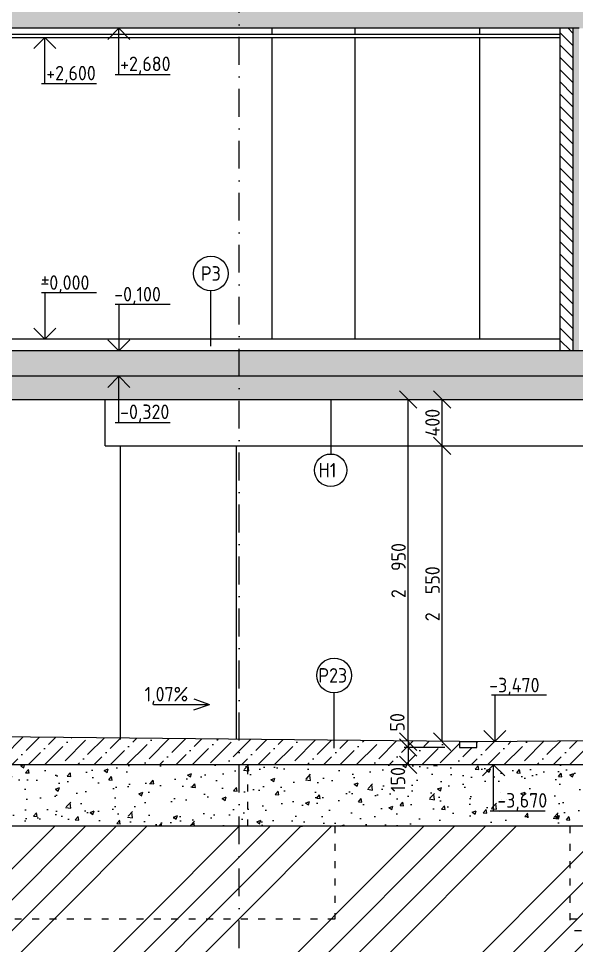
# Model space of a CAD drawing. Extents: x 3792242 to 5145247, y -1546315 to -1031918.
# Drawn here: x 3845676 to 3850485, y -1506987 to -1498996 of the extents above; entities that cross this region are included whole.
import ezdxf

# ---------------------------------------------------------------- set-up
doc = ezdxf.new("R2010")
doc.units = 0
doc.header["$MEASUREMENT"] = 0
doc.linetypes.add('ACAD_ISO03W100', pattern=[30, 12, -18])
doc.linetypes.add('BODKOCIARKOVANA_3', pattern=[5.6, 3, -1.3, 0, -1.3])
doc.layers.get('0').update_dxf_attribs({"linetype": 'CONTINUOUS'})
doc.layers.get('Defpoints').update_dxf_attribs({"color": 61, "linetype": 'CONTINUOUS'})
for name, color, linetype in [('KÓTY', 4, 'CONTINUOUS'), ('MÚRY', 1, 'CONTINUOUS'), ('OKNÁ', 143, 'CONTINUOUS'), ('osi', 253, 'CONTINUOUS'), ('TENKÁ', 7, 'CONTINUOUS'), ('tzb', 153, 'CONTINUOUS'), ('ŠRAFY', 82, 'CONTINUOUS'), ('šrafy-múry', 8, 'CONTINUOUS')]:
    doc.layers.add(name, color=color, linetype=linetype)
doc.styles.add('STYLE1', font='isocp.shx')
doc.dimstyles.new('STANDARD-50', dxfattribs={"dimtxt": 125, "dimasz": 150, "dimexe": 10, "dimexo": 200, "dimgap": 20, "dimtad": 1, "dimdsep": 46, "dimlunit": 6, "dimtxsty": 'STYLE1', "dimblk1": 'OBLIQUE', "dimblk2": 'OBLIQUE', "dimsah": 1, "dimcen": 2.5, "dimse1": 1, "dimse2": 1, "dimadec": 0, "dimazin": 0, "dimtfac": 1, "dimtmove": 1, "dimatfit": 3, "dimldrblk": 'OBLIQUE', "dimfxl": 1, "dimtolj": 1, "dimtzin": 0, "dimarcsym": 0})
pattern_1 = [(45, (42813.2, 0), (-795.49513, 795.49513), []), (45, (43078.4, 0), (-795.49513, 795.49513), []), (45, (43343.5, 0), (-795.49513, 795.49513), []), (45, (43608.7, 0), (-795.49513, 795.49513), [])]

# ---------------------------------------------------------------- blocks, each defined once
blk = doc.blocks.new('_OBLIQUE')
at = {"color": 0, "linetype": 'ByBlock'}
blk.add_line((-0.5, -0.5), (0.5, 0.5), dxfattribs=at)
blk = doc.blocks.new('*D39665')
at = {"layer": 'Defpoints', "color": 0}
for p in [(3849295.7, -1505230.3), (3849034.2, -1505280.3), (3849295.7, -1505280.3)]:
    blk.add_point(p, dxfattribs=at)
at = {"layer": 'KÓTY', "color": 0, "lineweight": -2, "ltscale": 0.25}
blk.add_line((3849034.2, -1505230.3), (3849034.2, -1505280.3), dxfattribs=at)
at = {"layer": 'KÓTY', "color": 0, "linetype": 'ByBlock', "lineweight": -2, "xscale": 150, "yscale": 150, "zscale": 150}
for p, rotation in [((3849034.2, -1505230.3), 90), ((3849034.2, -1505280.3), 270)]:
    blk.add_blockref('_OBLIQUE', p, dxfattribs=dict(at, rotation=rotation))
at = {"layer": 'KÓTY', "color": 0, "insert": (3848941.2, -1505063.5), "char_height": 125, "attachment_point": 5, "rotation": 90, "style": 'STYLE1'}
blk.add_mtext('\\A1;50', dxfattribs=at)
blk = doc.blocks.new('*D39666')
at = {"layer": 'Defpoints', "color": 0}
for p in [(3849295.7, -1505280.3), (3849034.2, -1505430.3), (3849295.7, -1505430.3)]:
    blk.add_point(p, dxfattribs=at)
at = {"layer": 'KÓTY', "color": 0, "lineweight": -2, "ltscale": 0.25}
blk.add_line((3849034.2, -1505280.3), (3849034.2, -1505430.3), dxfattribs=at)
at = {"layer": 'KÓTY', "color": 0, "linetype": 'ByBlock', "lineweight": -2, "xscale": 150, "yscale": 150, "zscale": 150}
for p, rotation in [((3849034.2, -1505280.3), 90), ((3849034.2, -1505430.3), 270)]:
    blk.add_blockref('_OBLIQUE', p, dxfattribs=dict(at, rotation=rotation))
at = {"layer": 'KÓTY', "color": 0, "insert": (3848946.7, -1505556.5), "char_height": 125, "attachment_point": 5, "rotation": 90, "style": 'STYLE1'}
blk.add_mtext('\\A1;150', dxfattribs=at)
blk = doc.blocks.new('*D39667')
at = {"layer": 'Defpoints', "color": 0}
for p in [(3849034.2, -1502280.3), (3849675.2, -1502280.3), (3849675.2, -1505230.3)]:
    blk.add_point(p, dxfattribs=at)
at = {"layer": 'KÓTY', "color": 0, "lineweight": -2, "ltscale": 0.25}
blk.add_line((3849034.2, -1505230.3), (3849034.2, -1502280.3), dxfattribs=at)
at = {"layer": 'KÓTY', "color": 0, "linetype": 'ByBlock', "lineweight": -2, "xscale": 150, "yscale": 150, "zscale": 150}
for p, rotation in [((3849034.2, -1502280.3), 90), ((3849034.2, -1505230.3), 270)]:
    blk.add_blockref('_OBLIQUE', p, dxfattribs=dict(at, rotation=rotation))
at = {"layer": 'KÓTY', "color": 0, "insert": (3848951.7, -1503755.3), "char_height": 125, "attachment_point": 5, "rotation": 90, "style": 'STYLE1'}
blk.add_mtext('\\A1;2ﾠ950', dxfattribs=at)
blk = doc.blocks.new('*D39668')
at = {"layer": 'Defpoints', "color": 0}
for p in [(3848309.2, -1502680.3), (3849326.7, -1502680.3), (3848309.2, -1505230.3)]:
    blk.add_point(p, dxfattribs=at)
at = {"layer": 'KÓTY', "color": 0, "lineweight": -2, "ltscale": 0.25}
blk.add_line((3849326.7, -1505230.3), (3849326.7, -1502680.3), dxfattribs=at)
at = {"layer": 'KÓTY', "color": 0, "linetype": 'ByBlock', "lineweight": -2, "xscale": 150, "yscale": 150, "zscale": 150}
for p, rotation in [((3849326.7, -1502680.3), 90), ((3849326.7, -1505230.3), 270)]:
    blk.add_blockref('_OBLIQUE', p, dxfattribs=dict(at, rotation=rotation))
at = {"layer": 'KÓTY', "color": 0, "insert": (3849244.2, -1503955.3), "char_height": 125, "attachment_point": 5, "rotation": 90, "style": 'STYLE1'}
blk.add_mtext('\\A1;2ﾠ550', dxfattribs=at)
blk = doc.blocks.new('*D39669')
at = {"layer": 'Defpoints', "color": 0}
for p in [(3849326.7, -1502280.3), (3849326.7, -1502280.3), (3849326.7, -1502680.3)]:
    blk.add_point(p, dxfattribs=at)
at = {"layer": 'KÓTY', "color": 0, "lineweight": -2, "ltscale": 0.25}
blk.add_line((3849326.7, -1502680.3), (3849326.7, -1502280.3), dxfattribs=at)
at = {"layer": 'KÓTY', "color": 0, "linetype": 'ByBlock', "lineweight": -2, "xscale": 150, "yscale": 150, "zscale": 150}
for p, rotation in [((3849326.7, -1502280.3), 90), ((3849326.7, -1502680.3), 270)]:
    blk.add_blockref('_OBLIQUE', p, dxfattribs=dict(at, rotation=rotation))
at = {"layer": 'KÓTY', "color": 0, "insert": (3849244.2, -1502480.3), "char_height": 125, "attachment_point": 5, "rotation": 90, "style": 'STYLE1'}
blk.add_mtext('\\A1;400', dxfattribs=at)

msp = doc.modelspace()

# ---------------------------------------------------------------- hatches: boundary and pattern name
at = {"layer": 'ŠRAFY', "ltscale": 0.25}
h = msp.add_hatch(dxfattribs=at)
h.set_pattern_fill('ANSI31', color=256, scale=600, angle=90, style=0)
h.set_pattern_definition([(135, (-2862099.99, 223662.926), (-53.0330086, -53.0330086), [])])
h.paths.add_polyline_path([(3850457.693, -1501860.27), (3850457.693, -1501760.27), (3850457.693, -1499080.27), (3850342.693, -1499080.27), (3850342.693, -1501760.27), (3850342.693, -1501860.27)])
at = {"layer": 'ŠRAFY'}
h = msp.add_hatch(dxfattribs=at)
h.set_pattern_fill('DOTS', color=256, scale=250, angle=90)
h.set_pattern_definition([(90, (-90771.307, 27883.5), (-15.625, 7.8125), [0, -15.625])])
h.paths.add_polyline_path([(3850457.693, -1501860.27), (3850457.693, -1499080.27), (3850507.693, -1499080.27), (3850507.693, -1501760.27), (3850507.693, -1501860.27)])
h = msp.add_hatch(dxfattribs=at)
h.set_pattern_fill('HEX', color=256, scale=250)
h.set_pattern_definition([(0, (-647086.31, 9760.27), (0, 54.12658774), [31.25, -62.5]), (120, (-647086.31, 9760.27), (-46.875, -27.06329387), [31.25, -62.5]), (60, (-647055.06, 9760.27), (-46.875, 27.06329387), [31.25, -62.5])])
h.paths.add_polyline_path([(3843162.693, -1502680.27), (3843162.693, -1502280.27), (3855942.693, -1502280.27), (3855942.693, -1502680.27), (3856142.693, -1502680.27), (3856142.693, -1502080.27), (3842962.693, -1502080.27), (3842962.693, -1502680.27)])
at = {"layer": 'ŠRAFY', "ltscale": 0.25}
h = msp.add_hatch(dxfattribs=at)
h.set_pattern_fill('ANSI34', color=256, scale=1500)
h.set_pattern_definition(pattern_1)
h.paths.add_polyline_path([(3843812.693, -1506860.27), (3843812.693, -1506760.27), (3845012.693, -1506760.27), (3848402.693, -1506760.27), (3848402.693, -1505960.27), (3850427.693, -1505960.27), (3850427.693, -1506760.27), (3852627.693, -1506760.27), (3854353.693, -1506760.27), (3855292.693, -1506760.27), (3855292.693, -1506860.27), (3857092.693, -1506860.27), (3857092.693, -1506760.27), (3857092.693, -1505960.27), (3858312.693, -1504740.27), (3858549.193, -1504740.27), (3858549.193, -1508064.5), (3793829.193, -1508064.5), (3793829.193, -1505380.278), (3795307.693, -1505371.058), (3795307.693, -1505550.27), (3795607.693, -1505550.27), (3795607.693, -1505300.27), (3795682.693, -1505300.27), (3796342.693, -1505960.27), (3796342.693, -1506760.27), (3798763.693, -1506760.27), (3808758.193, -1506760.27), (3809872.693, -1506760.27), (3811372.693, -1506760.27), (3811372.693, -1505960.27), (3842012.693, -1505960.27), (3842012.693, -1506760.27), (3842012.693, -1506860.27)])
h = msp.add_hatch(dxfattribs=at)
h.set_pattern_fill('AR-CONC', color=256, scale=50)
h.set_pattern_definition([(50, (-12142579.75, 625210.72), (358.6300913, -31.3760675), [37.5, -412.5]), (355, (-12142579.75, 625210.72), (-69.375667, 376.096067), [30, -330]), (100.4514445, (-12142549.87, 625208.1), (289.254423, 344.7199955), [31.870096, -350.571056]), (46.1842, (-12142579.75, 625310.72), (533.620665, -82.75964), [56.25, -618.75]), (96.6356355, (-12142535.3, 625303.83), (467.330973, 487.0593), [47.805171, -525.85688]), (351.184164, (-12142579.75, 625310.7), (467.330973, 487.0593), [45, -495]), (21, (-12142529.75, 625285.72), (298.453526, -201.3094453), [37.5, -412.5]), (326, (-12142529.75, 625285.72), (121.657666, 362.5750225), [30, -330]), (71.4514447, (-12142504.9, 625268.95), (420.111188, 161.2655764), [31.870095, -350.571056]), (37.5, (-12142579.75, 625210.72), (6.0799277, 166.4469269), [0, -326, 0, -335, 0, -331.25]), (7.5, (-12142579.75, 625210.72), (131.5347687, 197.205856), [0, -191, 0, -318.5, 0, -126.25]), (327.5, (-12142691.25, 625210.72), (266.9112181, -11.2774359), [0, -125, 0, -390, 0, -517.5]), (317.5, (-12142741.25, 625210.72), (291.5930847, 50.052491), [0, -162.5, 0, -259, 0, -367.5])])
h.paths.add_polyline_path([(3843812.693, -1505960.27), (3848402.693, -1505960.27), (3850427.693, -1505960.27), (3851202.693, -1505960.27), (3851202.693, -1505430.27), (3843112.693, -1505430.27), (3843112.693, -1505960.27)])
h.paths.add_polyline_path([(3845012.035, -1505462.895), (3845530.884, -1505462.895), (3845530.884, -1505662.944), (3845012.035, -1505662.944)], flags=24)
h.paths.add_polyline_path([(3844519.193, -1505839.07), (3844519.193, -1505551.471), (3844769.193, -1505551.471), (3844769.193, -1505839.07)], flags=24)
h.paths.add_polyline_path([(3849789.958, -1505648.894), (3850296.307, -1505648.894), (3850296.307, -1505848.944), (3849789.958, -1505848.944)], flags=24)
h.paths.add_polyline_path([(3848821.693, -1505687.799), (3848821.693, -1505425.201), (3849071.693, -1505425.201), (3849071.693, -1505687.799)], flags=9)
h = msp.add_hatch(dxfattribs=at)
h.set_pattern_fill('ANSI34', color=256, scale=1500)
h.set_pattern_definition(pattern_1)
h.paths.add_polyline_path([(3843812.693, -1506760.27), (3848402.693, -1506760.27), (3848402.693, -1505960.27), (3843812.693, -1505960.27)])
h.paths.add_polyline_path([(3844519.193, -1506504.07), (3844519.193, -1506216.471), (3844769.193, -1506216.471), (3844769.193, -1506504.07)], flags=24)
h.paths.add_polyline_path([(3844951.082, -1506185.2), (3845457.43, -1506185.2), (3845457.43, -1506385.249), (3844951.082, -1506385.249)], flags=24)
h = msp.add_hatch(dxfattribs=at)
h.set_pattern_fill('ANSI34', color=256, scale=1500)
h.set_pattern_definition(pattern_1)
h.paths.add_polyline_path([(3852627.693, -1506760.27), (3852627.693, -1505960.27), (3850427.693, -1505960.27), (3850427.693, -1506760.27)])
at = {"layer": 'šrafy-múry'}
h = msp.add_hatch(dxfattribs=at)
h.set_pattern_fill('ANSI36', color=253, scale=800)
h.set_pattern_definition([(45, (-93322.31, 4000), (53.0330086, 194.4543648), [250, -50, 0, -50])])
h.paths.add_polyline_path([(3843092.693, -1499330.27), (3843092.693, -1499080.27), (3850342.693, -1499080.27), (3850457.693, -1499080.27), (3850507.693, -1499080.27), (3852952.693, -1499080.27), (3853067.693, -1499080.27), (3856012.693, -1499080.27), (3856012.693, -1499330.27), (3856352.693, -1499330.27), (3856352.693, -1498860.27), (3856012.693, -1498860.27), (3850507.693, -1498860.27), (3850457.693, -1498860.27), (3850342.693, -1498860.27), (3843092.693, -1498860.27), (3842752.693, -1498860.27), (3842752.693, -1499330.27)])
h = msp.add_hatch(dxfattribs=at)
h.set_pattern_fill('ANSI36', color=253, scale=800, angle=360)
h.set_pattern_definition([(45, (42813.19, 7000), (53.0330086, 194.4543648), [250, -50, 0, -50])])
h.paths.add_polyline_path([(3848067.693, -1501860.27), (3846367.693, -1501860.27), (3846252.693, -1501860.27), (3843092.693, -1501860.27), (3842762.693, -1501860.27), (3842762.693, -1502080.27), (3842962.693, -1502080.27), (3856142.693, -1502080.27), (3856342.693, -1502080.27), (3856342.693, -1501860.27), (3848182.693, -1501860.27)])
h = msp.add_hatch(dxfattribs=at)
h.set_pattern_fill('ANSI36', color=253, scale=800, angle=360)
h.set_pattern_definition([(45, (-46652.31, 7000), (53.0330086, 194.4543648), [250, -50, 0, -50])])
h.paths.add_polyline_path([(3856142.693, -1505430.27), (3856142.693, -1505160.27), (3849627.693, -1505230.27), (3849627.693, -1505280.27), (3849477.693, -1505280.27), (3849477.693, -1505230.27), (3842962.693, -1505160.27), (3842962.693, -1505430.27)])
h.paths.add_polyline_path([(3854631.193, -1505439.07), (3854631.193, -1505151.471), (3854881.193, -1505151.471), (3854881.193, -1505439.07)], flags=9)
h.paths.add_polyline_path([(3844519.193, -1505439.07), (3844519.193, -1505151.471), (3844769.193, -1505151.471), (3844769.193, -1505439.07)], flags=9)

# ---------------------------------------------------------------- linework, layer by layer
at = {"color": 253}
for p, q in [((3848402.693, -1505960.27), (3843812.693, -1505960.27)), ((3850427.693, -1505960.27), (3848402.693, -1505960.27)), ((3855292.693, -1505960.27), (3850427.693, -1505960.27))]:
    msp.add_line(p, q, dxfattribs=at)
at = {"layer": 'KÓTY', "ltscale": 0.25}
msp.add_line((3849349.596, -1505280.27), (3848999.596, -1505280.27), dxfattribs=at)
at = {"layer": 'MÚRY'}
for p, q in [((3850342.693, -1499080.27), (3843092.693, -1499080.27)), ((3850342.693, -1499080.27), (3850342.693, -1501760.27)), ((3850342.693, -1501760.27), (3843092.693, -1501760.27)), ((3843162.693, -1502280.27), (3855942.693, -1502280.27)), ((3849477.693, -1505230.27), (3842962.693, -1505160.27)), ((3849627.693, -1505230.27), (3856142.693, -1505160.27))]:
    msp.add_line(p, q, dxfattribs=at)
at = {"layer": 'OKNÁ', "ltscale": 0.25}
for p, q in [((3847333.774, -1501821.838), (3847333.774, -1501344.162)), ((3848366.693, -1502280.27), (3848366.693, -1502750.379)), ((3848396.457, -1505287.021), (3848396.457, -1504809.345))]:
    msp.add_line(p, q, dxfattribs=at)
for centre, radius in [((3847333.774, -1501194.162), 150), ((3848366.693, -1502890.379), 140), ((3848396.457, -1504659.345), 150)]:
    msp.add_circle(centre, radius, dxfattribs=at)
at = {"layer": 'osi', "linetype": 'BODKOCIARKOVANA_3', "ltscale": 80}
msp.add_line((3847577.693, -1508356), (3847577.693, -1485946), dxfattribs=at)
at = {"layer": 'TENKÁ', "linetype": 'ByBlock', "ltscale": 0.25}
for p, q in [((3846539.733, -1499080.27), (3846444.274, -1499175.73)), ((3846539.733, -1499080.27), (3846635.193, -1499175.73)), ((3846539.733, -1499480.27), (3846539.733, -1499080.27)), ((3845903.233, -1499160.27), (3845807.774, -1499255.73)), ((3845903.233, -1499160.27), (3845998.693, -1499255.73)), ((3845903.233, -1499560.27), (3845903.233, -1499160.27)), ((3846984.038, -1499480.27), (3846510.14, -1499480.27)), ((3846347.538, -1499560.27), (3845873.64, -1499560.27)), ((3845879.056, -1501247.515), (3845933.354, -1501247.515)), ((3845906.205, -1501274.664), (3845906.205, -1501220.366)), ((3846347.538, -1501360.27), (3845873.64, -1501360.27)), ((3845903.233, -1501360.27), (3845903.233, -1501760.27)), ((3846984.038, -1501460.27), (3846510.14, -1501460.27)), ((3846539.733, -1501460.27), (3846539.733, -1501860.27)), ((3845903.233, -1501760.27), (3845807.774, -1501664.811)), ((3845903.233, -1501760.27), (3845998.693, -1501664.811)), ((3846539.733, -1501860.27), (3846444.274, -1501764.811)), ((3846539.733, -1501860.27), (3846635.193, -1501764.811)), ((3846539.733, -1502080.27), (3846444.274, -1502175.73)), ((3846539.733, -1502080.27), (3846635.193, -1502175.73)), ((3846539.733, -1502480.27), (3846539.733, -1502080.27)), ((3846984.038, -1502480.27), (3846510.14, -1502480.27)), ((3850226.498, -1504830.27), (3849752.599, -1504830.27)), ((3849782.193, -1504830.27), (3849782.193, -1505230.27)), ((3849782.193, -1505230.27), (3849686.733, -1505134.811)), ((3849782.193, -1505230.27), (3849877.652, -1505134.811)), ((3849771.233, -1505430.27), (3849675.774, -1505525.73)), ((3849771.233, -1505430.27), (3849866.693, -1505525.73)), ((3849771.233, -1505830.27), (3849771.233, -1505430.27)), ((3850215.538, -1505830.27), (3849741.64, -1505830.27))]:
    msp.add_line(p, q, dxfattribs=at)
at = {"layer": 'TENKÁ'}
for p, q in [((3847862.693, -1499130.27), (3847862.693, -1499080.27)), ((3848577.693, -1499130.27), (3848577.693, -1499080.27)), ((3849652.693, -1499130.27), (3849652.693, -1499080.27)), ((3850507.693, -1499080.27), (3850342.693, -1499080.27)), ((3850457.693, -1501860.27), (3850457.693, -1499080.27)), ((3843092.693, -1499130.27), (3850342.693, -1499130.27)), ((3843092.693, -1499160.27), (3850342.693, -1499160.27)), ((3847862.693, -1501760.27), (3847862.693, -1499160.27)), ((3848577.693, -1501760.27), (3848577.693, -1499160.27)), ((3849652.693, -1501760.27), (3849652.693, -1499160.27)), ((3850342.693, -1501760.27), (3850342.693, -1501860.27)), ((3856392.693, -1501860.27), (3842712.693, -1501860.27)), ((3856392.693, -1502080.27), (3842712.693, -1502080.27)), ((3846422.789, -1502680.27), (3846422.789, -1502280.27)), ((3846422.789, -1502680.27), (3851752.693, -1502680.27)), ((3846552.693, -1502680.27), (3846552.693, -1505211.877)), ((3847552.693, -1502680.27), (3847552.693, -1505211.877)), ((3846838.693, -1504909), (3847321.193, -1504909)), ((3847187.193, -1504862), (3847321.193, -1504909)), ((3847187.193, -1504956), (3847321.193, -1504909)), ((3856392.693, -1505430.27), (3842712.693, -1505430.27))]:
    msp.add_line(p, q, dxfattribs=at)
at = {"layer": 'TENKÁ', "linetype": 'ACAD_ISO03W100', "ltscale": 5}
for p, q in [((3847652.693, -1505960.27), (3847652.693, -1505450.27)), ((3848402.693, -1505960.27), (3848402.693, -1506760.27)), ((3850427.693, -1505960.27), (3850427.693, -1506860.27)), ((3848402.693, -1506760.27), (3843812.693, -1506760.27)), ((3855292.693, -1506760.27), (3850427.693, -1506760.27)), ((3852627.693, -1506860.27), (3850427.693, -1506860.27))]:
    msp.add_line(p, q, dxfattribs=at)
at = {"layer": 'tzb'}
for p, q in [((3849477.693, -1505230.27), (3849477.693, -1505280.27)), ((3849477.693, -1505230.27), (3849627.693, -1505230.27)), ((3849627.693, -1505280.27), (3849627.693, -1505230.27)), ((3849477.693, -1505280.27), (3849627.693, -1505280.27))]:
    msp.add_line(p, q, dxfattribs=at)

# ---------------------------------------------------------------- texts
at = {"layer": 'TENKÁ', "ltscale": 0.25, "style": 'STYLE1'}
for s, p in [('+2,680', (3846551.576, -1499448.944)), ('+2,600', (3845915.076, -1499528.944)), ('P3', (3847247.969, -1501256.34)), ('-0,000', (3845864.576, -1501334.944)), ('-0,100', (3846501.076, -1501434.944)), ('-0,320', (3846551.576, -1502448.944)), ('H1', (3848262.388, -1502952.557)), ('P23', (3848260.652, -1504721.523)), ('-3,470', (3849733.082, -1504805.249)), ('1,07%', (3846762.745, -1504883.289)), ('-3,670', (3849802.458, -1505798.944))]:
    msp.add_text(s, height=125, dxfattribs=at).set_placement(p)

# ---------------------------------------------------------------- dimensions: what is measured, and where the dimension line sits
at = {"layer": 'KÓTY', "ltscale": 0.25}
for base, p1, p2, picture, middle in [((3849034.193, -1502280.27), (3849675.193, -1505230.27), (3849675.193, -1502280.27), '*D39667', (3848951.65, -1503755.27)), ((3849326.693, -1502280.27), (3849326.693, -1502680.27), (3849326.693, -1502280.27), '*D39669', (3849244.193, -1502480.27)), ((3849326.693, -1502680.27), (3848309.193, -1505230.27), (3848309.193, -1502680.27), '*D39668', (3849244.15, -1503955.27))]:
    dim = msp.add_linear_dim(base=base, p1=p1, p2=p2, angle=90, dimstyle='STANDARD-50', override={"dimtxsty": 'STYLE1', "dimldrblk": 'OBLIQUE'}, dxfattribs=at)
    dim.commit()
    dim.dimension.update_dxf_attribs({"geometry": picture, "text_midpoint": middle})
for base, p1, p2, picture, middle in [((3849034.193, -1505280.27), (3849295.693, -1505230.27), (3849295.693, -1505280.27), '*D39665', (3849023.693, -1505063.5)), ((3849034.193, -1505430.27), (3849295.693, -1505280.27), (3849295.693, -1505430.27), '*D39666', (3849029.193, -1505556.5))]:
    dim = msp.add_linear_dim(base=base, p1=p1, p2=p2, angle=90, dimstyle='STANDARD-50', override={"dimtxsty": 'STYLE1', "dimldrblk": 'OBLIQUE'}, dxfattribs=at)
    dim.commit()
    dim.dimension.update_dxf_attribs({"geometry": picture, "text_midpoint": middle, "dimtype": 160})

doc.saveas('drawing.dxf')
